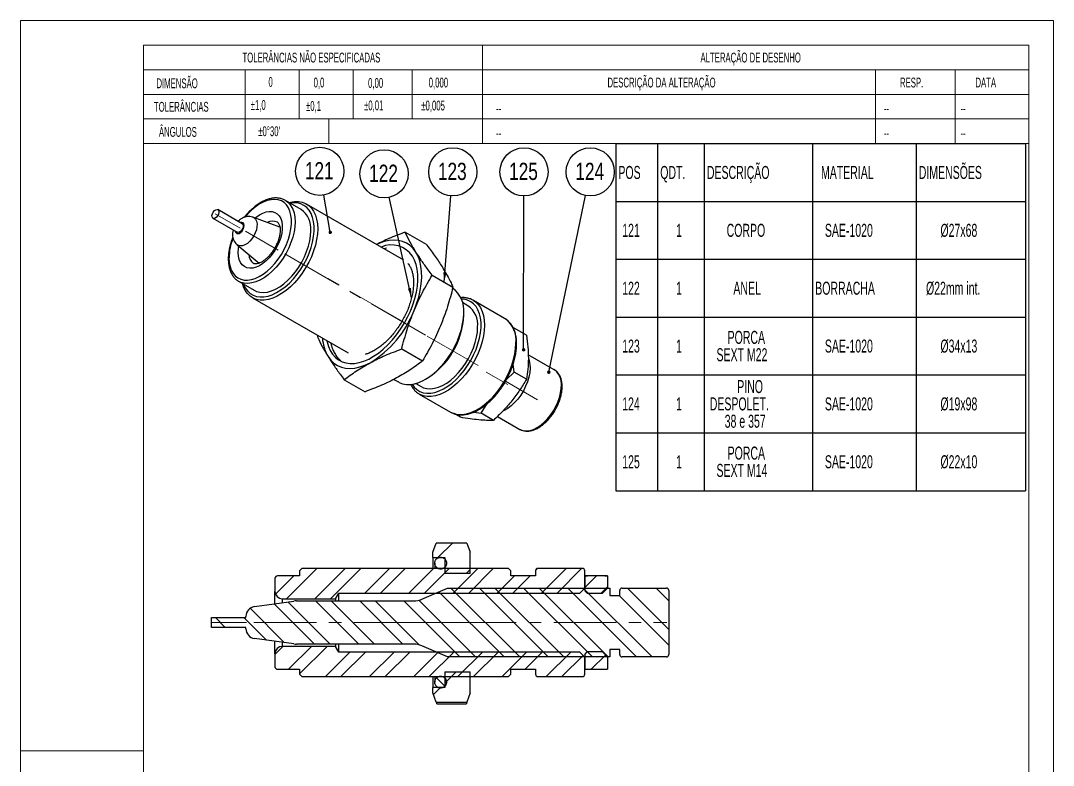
# Model space of a CAD drawing. Header units: millimetres. Extents: x 0 to 210, y 0 to 297.
# Drawn here: x 0 to 210, y 145.9 to 297.4 of the extents above; entities that cross this region are included whole.
import ezdxf

# ---------------------------------------------------------------- set-up
doc = ezdxf.new("R2010")
doc.units = ezdxf.units.MM
doc.linetypes.add('CENTERX2', pattern=[20.32, 12.7, -2.54, 2.54, -2.54])
doc.layers.add('COTAS', color=7, linetype='Continuous')
doc.styles.add('SLDTEXTSTYLE1', font='TXT', dxfattribs={"width": 0.589474})
doc.styles.add('SLDTEXTSTYLE5', font='TXT', dxfattribs={"width": 0.605})
doc.styles.add('SLDTEXTSTYLE6', font='TXT', dxfattribs={"width": 0.75})
doc.dimstyles.new('SLDDIMSTYLE0', dxfattribs={"dimtxt": 0.18, "dimasz": 0.7, "dimexe": 0, "dimexo": 0.0625, "dimgap": 0, "dimtad": 0, "dimtih": 1, "dimtoh": 1, "dimdec": 0, "dimrnd": 1e-09, "dimzin": 0, "dimdsep": 46, "dimtxsty": 'Standard', "dimblk1": 'DOT', "dimblk2": 'DOT', "dimsah": 1, "dimcen": 0.09, "dimadec": 0, "dimazin": 0, "dimtfac": 0.7, "dimtdec": 0, "dimtofl": 0, "dimtmove": 0, "dimatfit": 3, "dimldrblk": 'DOT', "dimfxl": 0, "dimfrac": 2, "dimtolj": 1, "dimtzin": 0, "dimarcsym": 0})
doc.dimstyles.new('SLDDIMSTYLE1', dxfattribs={"dimtxt": 0.18, "dimasz": 2, "dimexe": 0, "dimexo": 0.0625, "dimgap": 0, "dimtad": 0, "dimtih": 1, "dimtoh": 1, "dimdec": 0, "dimrnd": 1e-09, "dimzin": 0, "dimdsep": 46, "dimtxsty": 'Standard', "dimsah": 1, "dimcen": 0.09, "dimadec": 0, "dimazin": 0, "dimtfac": 2, "dimtdec": 0, "dimtofl": 0, "dimtmove": 0, "dimatfit": 3, "dimfxl": 0, "dimfrac": 2, "dimtolj": 1, "dimtzin": 0, "dimarcsym": 0})
pattern_1 = [(45, (0, 0), (-4.49013, 4.49013), []), (45, (0, 3.175), (-4.49013, 4.49013), [])]
pattern_2 = [(135, (0, 0), (-4.49013, -4.49013), []), (135, (-3.175, -1e-14), (-4.49013, -4.49013), [])]

# ---------------------------------------------------------------- blocks, each defined once
blk = doc.blocks.new('Bloco2')
at = {"color": 7, "linetype": 'Continuous', "lineweight": 18}
for p, q in [((210.04, 297.06), (0.04, 297.06)), ((0.04, 297.06), (0.04, 0.06)), ((210.04, 0.06), (210.04, 297.06)), ((205.04, 292.06), (25.04, 292.06)), ((25.04, 292.06), (25.04, 5.06)), ((205.04, 5.06), (205.04, 292.06)), ((0.04, 148.56), (25.04, 148.56))]:
    blk.add_line(p, q, dxfattribs=at)
blk = doc.blocks.new('SW_TABLEANNOTATION_0')
at = {"layer": 'COTAS', "color": 0}
for p, q in [((0, 0), (0, -11.77)), ((0, 0), (8.51, 0)), ((8.51, 0), (8.51, -11.77)), ((8.51, 0), (18, 0)), ((18, 0), (18, -11.77)), ((18, 0), (40.03, 0)), ((40.03, 0), (40.03, -11.77)), ((40.03, 0), (61.08, 0)), ((61.08, 0), (61.08, -11.77)), ((61.08, 0), (83.3, 0)), ((83.3, 0), (83.3, -11.77)), ((0, -11.77), (8.51, -11.77)), ((0, -11.77), (0, -23.54)), ((0, -11.77), (83.3, -11.77)), ((8.51, -11.77), (18, -11.77)), ((8.51, -11.77), (8.51, -23.54)), ((18, -11.77), (40.03, -11.77)), ((18, -11.77), (18, -23.54)), ((40.03, -11.77), (61.08, -11.77)), ((40.03, -11.77), (40.03, -23.54)), ((61.08, -11.77), (83.3, -11.77)), ((61.08, -11.77), (61.08, -23.54)), ((83.3, -11.77), (83.3, -23.54)), ((0, -23.54), (0, -35.3)), ((0, -23.54), (8.51, -23.54)), ((8.51, -23.54), (8.51, -35.3)), ((8.51, -23.54), (18, -23.54)), ((18, -23.54), (18, -35.3)), ((18, -23.54), (40.03, -23.54)), ((40.03, -23.54), (40.03, -35.3)), ((40.03, -23.54), (61.08, -23.54)), ((61.08, -23.54), (61.08, -35.3)), ((61.08, -23.54), (83.3, -23.54)), ((83.3, -23.54), (83.3, -35.3)), ((0, -35.3), (0, -47.07)), ((0, -35.3), (8.51, -35.3)), ((8.51, -35.3), (8.51, -47.07)), ((8.51, -35.3), (18, -35.3)), ((18, -35.3), (18, -47.07)), ((18, -35.3), (40.03, -35.3)), ((40.03, -35.3), (40.03, -47.07)), ((40.03, -35.3), (61.08, -35.3)), ((61.08, -35.3), (61.08, -47.07)), ((61.08, -35.3), (83.3, -35.3)), ((83.3, -35.3), (83.3, -47.07)), ((0, -47.07), (0, -58.84)), ((0, -47.07), (8.51, -47.07)), ((8.51, -47.07), (8.51, -58.84)), ((8.51, -47.07), (18, -47.07)), ((18, -47.07), (18, -58.84)), ((18, -47.07), (40.03, -47.07)), ((40.03, -47.07), (40.03, -58.84)), ((40.03, -47.07), (61.08, -47.07)), ((61.08, -47.07), (61.08, -58.84)), ((61.08, -47.07), (83.3, -47.07)), ((83.3, -47.07), (83.3, -58.84)), ((0, -58.84), (0, -70.61)), ((0, -58.84), (8.51, -58.84)), ((8.51, -58.84), (8.51, -70.61)), ((8.51, -58.84), (18, -58.84)), ((18, -58.84), (18, -70.61)), ((18, -58.84), (40.03, -58.84)), ((40.03, -58.84), (40.03, -70.61)), ((40.03, -58.84), (61.08, -58.84)), ((61.08, -58.84), (61.08, -70.61)), ((61.08, -58.84), (83.3, -58.84)), ((83.3, -58.84), (83.3, -70.61)), ((0, -70.61), (8.51, -70.61)), ((8.51, -70.61), (18, -70.61)), ((18, -70.61), (40.03, -70.61)), ((40.03, -70.61), (61.08, -70.61)), ((61.08, -70.61), (83.3, -70.61))]:
    blk.add_line(p, q, dxfattribs=at)
at = {"layer": 'COTAS', "color": 0, "attachment_point": 1, "style": 'SLDTEXTSTYLE5'}
for s, insert, char_height in [('DESCRIÇÃO', (18.53, -4.56), 2.646), ('DIMENSÕES', (61.61, -4.56), 2.646), ('POS', (0.53, -4.56), 2.646), ('QDT.', (9.04, -4.56), 2.646), ('MATERIAL', (41.73, -4.56), 2.646), ('121', (1.31, -16.33), 2.646), ('1', (12.27, -16.33), 2.65), ('CORPO', (22.54, -16.33), 2.646), ('SAE-1020', (42.52, -16.33), 2.646), ('Ø27x68', (66.02, -16.33), 2.646), ('122', (1.31, -28.1), 2.646), ('1', (12.27, -28.1), 2.65), ('ANEL', (23.91, -28.1), 2.646), ('BORRACHA', (40.56, -28.1), 2.646), ('Ø22mm int.', (63.08, -28.1), 2.646), ('123', (1.31, -39.87), 2.646), ('1', (12.27, -39.87), 2.65), ('PORCA', (22.74, -38.1), 2.646), ('SAE-1020', (42.52, -39.87), 2.646), ('Ø34x13', (66.02, -39.87), 2.646), ('SEXT M22', (20.48, -41.63), 2.646), ('PINO', (24.7, -48.11), 2.646), ('124', (1.31, -51.63), 2.646), ('1', (12.27, -51.63), 2.65), ('DESPOLET.', (19.11, -51.63), 2.646), ('SAE-1020', (42.52, -51.63), 2.646), ('Ø19x98', (66.02, -51.63), 2.646), ('38 e 357', (22.15, -55.16), 2.646), ('PORCA', (22.74, -61.64), 2.646), ('125', (1.31, -63.4), 2.646), ('1', (12.27, -63.4), 2.65), ('SAE-1020', (42.52, -63.4), 2.646), ('Ø22x10', (66.02, -63.4), 2.646), ('SEXT M14', (20.48, -65.16), 2.646)]:
    blk.add_mtext(s, dxfattribs=dict(at, insert=insert, char_height=char_height))
blk = doc.blocks.new('SW_NOTE_0_2')
at = {"layer": 'COTAS', "color": 0}
blk.add_circle((-0.83, 4.83), 4.9, dxfattribs=at)
at = {"layer": 'COTAS', "color": 0, "insert": (-0.93, 6.69), "char_height": 3.5, "attachment_point": 2, "style": 'SLDTEXTSTYLE6'}
blk.add_mtext('121', dxfattribs=at)
blk = doc.blocks.new('_Dot')
at = {"color": 0, "linetype": 'ByBlock', "lineweight": -2}
blk.add_line((-0.5, 0), (-1, 0), dxfattribs=at)
at = {"color": 0, "linetype": 'ByBlock', "const_width": 0.5}
blk.add_lwpolyline([(-0.25, 0, 1), (0.25, 0, 1)], format="xyb", close=True, dxfattribs=at)
blk = doc.blocks.new('SW_NOTE_0_3')
at = {"layer": 'COTAS', "color": 0}
blk.add_circle((-1.06, 4.79), 4.9, dxfattribs=at)
at = {"layer": 'COTAS', "color": 0, "insert": (-1.17, 6.64), "char_height": 3.5, "attachment_point": 2, "style": 'SLDTEXTSTYLE6'}
blk.add_mtext('122', dxfattribs=at)
blk = doc.blocks.new('SW_NOTE_0_4')
at = {"layer": 'COTAS', "color": 0}
blk.add_circle((0.38, 4.89), 4.9, dxfattribs=at)
at = {"layer": 'COTAS', "color": 0, "insert": (0.28, 6.74), "char_height": 3.5, "attachment_point": 2, "style": 'SLDTEXTSTYLE6'}
blk.add_mtext('123', dxfattribs=at)
blk = doc.blocks.new('SW_NOTE_0_5')
at = {"layer": 'COTAS', "color": 0}
blk.add_circle((0.99, 4.8), 4.9, dxfattribs=at)
at = {"layer": 'COTAS', "color": 0, "insert": (0.89, 6.65), "char_height": 3.5, "attachment_point": 2, "style": 'SLDTEXTSTYLE6'}
blk.add_mtext('124', dxfattribs=at)
blk = doc.blocks.new('SW_NOTE_0_6')
at = {"layer": 'COTAS', "color": 0}
blk.add_circle((0.01, 4.9), 4.9, dxfattribs=at)
at = {"layer": 'COTAS', "color": 0, "insert": (-0.1, 6.76), "char_height": 3.5, "attachment_point": 2, "style": 'SLDTEXTSTYLE6'}
blk.add_mtext('125', dxfattribs=at)

msp = doc.modelspace()

# ---------------------------------------------------------------- hatches: boundary and pattern name
at = {"layer": 'COTAS', "linetype": 'Continuous', "lineweight": 18}
h = msp.add_hatch(dxfattribs=at)
h.set_pattern_fill('ANSI32', color=256, angle=3e-322, style=0)
h.paths.add_polyline_path([(83.85, 188.13), (86.25, 188.13), (86.25, 184.93), (91.45, 184.93), (91.45, 189.23), (90.76, 191.11), (84.53, 191.11), (83.85, 189.23)], flags=0)
h = msp.add_hatch(dxfattribs=at)
h.set_pattern_fill('STEEL', color=256, scale=2, angle=90, style=0)
h.set_pattern_definition(pattern_2)
edge = h.paths.add_edge_path(flags=0)
edge.add_spline(control_points=[(85.01, 185.88), (85.14, 185.83), (85.28, 185.81), (85.41, 185.81), (85.55, 185.81), (85.68, 185.83), (85.81, 185.88), (85.94, 185.92), (86.06, 185.99), (86.16, 186.07), (86.27, 186.16), (86.36, 186.26), (86.43, 186.37), (86.5, 186.49), (86.55, 186.62), (86.58, 186.75), (86.61, 186.88), (86.62, 187.02), (86.6, 187.15), (86.59, 187.28), (86.55, 187.42), (86.49, 187.54), (86.43, 187.66), (86.35, 187.77), (86.26, 187.86), (86.16, 187.96), (86.05, 188.04), (85.93, 188.1), (85.8, 188.15), (85.67, 188.19), (85.54, 188.2), (85.4, 188.22), (85.27, 188.21), (85.14, 188.18), (85.01, 188.15), (84.88, 188.09), (84.76, 188.02), (84.65, 187.95), (84.55, 187.86), (84.47, 187.75), (84.38, 187.65), (84.32, 187.52), (84.28, 187.4), (84.23, 187.27), (84.21, 187.13), (84.21, 187), (84.21, 186.86), (84.24, 186.73), (84.28, 186.6), (84.33, 186.48), (84.4, 186.36), (84.48, 186.25), (84.57, 186.15), (84.67, 186.06), (84.79, 185.99), (84.86, 185.94), (84.93, 185.91), (85.01, 185.88)], knot_values=[0, 0, 0, 0, 0.000403, 0.000403, 0.000403, 0.000806, 0.000806, 0.000806, 0.001209, 0.001209, 0.001209, 0.001612, 0.001612, 0.001612, 0.002015, 0.002015, 0.002015, 0.002418, 0.002418, 0.002418, 0.002821, 0.002821, 0.002821, 0.003223, 0.003223, 0.003223, 0.003626, 0.003626, 0.003626, 0.004029, 0.004029, 0.004029, 0.004432, 0.004432, 0.004432, 0.004835, 0.004835, 0.004835, 0.005238, 0.005238, 0.005238, 0.005641, 0.005641, 0.005641, 0.006044, 0.006044, 0.006044, 0.006447, 0.006447, 0.006447, 0.00685, 0.00685, 0.00685, 0.007253, 0.007253, 0.007253, 0.007503, 0.007503, 0.007503, 0.007503], weights=[1, 1, 1, 1, 1, 1, 1, 1, 1, 1, 1, 1, 1, 1, 1, 1, 1, 1, 1, 1, 1, 1, 1, 1, 1, 1, 1, 1, 1, 1, 1, 1, 1, 1, 1, 1, 1, 1, 1, 1, 1, 1, 1, 1, 1, 1, 1, 1, 1, 1, 1, 1, 1, 1, 1, 1, 1, 1], degree=3, periodic=0)
h = msp.add_hatch(dxfattribs=at)
h.set_pattern_fill('STEEL', color=256, scale=2, style=0)
h.set_pattern_definition(pattern_1)
edge = h.paths.add_edge_path(flags=0)
edge.add_line((64.03, 179.77), (64.72, 180.93))
edge.add_line((64.72, 180.93), (113.7, 180.93))
edge.add_line((113.7, 180.93), (114.72, 181.95))
edge.add_line((114.72, 181.95), (114.72, 185.43))
edge.add_arc((114.22, 185.43), 0.5, 0, 90)
edge.add_line((114.22, 185.93), (105.22, 185.93))
edge.add_arc((105.22, 185.43), 0.5, 90, 180)
edge.add_line((104.72, 185.43), (104.72, 184.43))
edge.add_line((104.72, 184.43), (99.72, 184.43))
edge.add_line((99.72, 184.43), (99.72, 185.43))
edge.add_line((99.72, 185.43), (99.22, 185.93))
edge.add_line((99.22, 185.93), (57.22, 185.93))
edge.add_line((57.22, 185.93), (56.72, 185.43))
edge.add_line((56.72, 185.43), (56.72, 184.43))
edge.add_line((56.72, 184.43), (52.22, 184.43))
edge.add_arc((52.22, 183.93), 0.5, 90, 180)
edge.add_line((51.72, 183.93), (51.72, 181.27))
edge.add_arc((53.22, 181.27), 1.5, 180, 270)
edge.add_line((53.22, 179.77), (64.03, 179.77))
h = msp.add_hatch(dxfattribs=at)
h.set_pattern_fill('ANSI32', color=256, angle=3e-322, style=0)
edge = h.paths.add_edge_path(flags=0)
edge.add_spline(control_points=[(114.72, 181.41), (114.89, 181.24), (115.06, 181.08), (115.22, 180.91)], knot_values=[0.011045, 0.011045, 0.011045, 0.011045, 0.011754, 0.011754, 0.011754, 0.011754], weights=[1, 1, 1, 1], degree=3, periodic=0)
edge.add_line((115.22, 180.91), (118.3, 180.91))
edge.add_spline(control_points=[(118.3, 180.91), (118.64, 181.25), (118.98, 181.6), (119.32, 181.94)], knot_values=[0.029881, 0.029881, 0.029881, 0.029881, 0.031345, 0.031345, 0.031345, 0.031345], weights=[1, 1, 1, 1], degree=3, periodic=0)
edge.add_line((119.32, 181.94), (119.32, 184.42))
edge.add_spline(control_points=[(119.32, 184.42), (119.32, 184.42), (119.32, 184.42), (119.32, 184.43)], knot_values=[0.009943, 0.009943, 0.009943, 0.009943, 0.009956, 0.009956, 0.009956, 0.009956], weights=[1, 1, 1, 1], degree=3, periodic=0)
edge.add_line((119.32, 184.43), (114.73, 184.43))
edge.add_spline(control_points=[(114.73, 184.43), (114.73, 184.42), (114.73, 184.42), (114.72, 184.42)], knot_values=[0.010104, 0.010104, 0.010104, 0.010104, 0.010116, 0.010116, 0.010116, 0.010116], weights=[1, 1, 1, 1], degree=3, periodic=0)
edge.add_line((114.72, 184.42), (114.72, 181.41))
h = msp.add_hatch(dxfattribs=at)
h.set_pattern_fill('STEEL', color=256, scale=2, angle=90, style=0)
h.set_pattern_definition(pattern_2)
edge = h.paths.add_edge_path(flags=0)
edge.add_arc((47.82, 176.19), 2, 97.9696, 180)
edge.add_line((45.82, 176.19), (45.82, 175.93))
edge.add_line((45.82, 175.93), (38.82, 175.93))
edge.add_line((38.82, 175.93), (38.82, 173.93))
edge.add_line((38.82, 173.93), (45.82, 173.93))
edge.add_line((45.82, 173.93), (45.82, 173.67))
edge.add_arc((47.82, 173.67), 2, 180, 262.0304)
edge.add_line((47.55, 171.69), (55.55, 170.57))
edge.add_arc((56.1, 174.53), 4, 262.0304, 270)
edge.add_line((56.1, 170.53), (79.99, 170.53))
edge.add_arc((79.99, 166.53), 4, 66.5713, 90, ccw=False)
edge.add_line((81.59, 170.2), (86.82, 167.93))
edge.add_line((86.82, 167.93), (119.82, 167.93))
edge.add_line((119.82, 167.93), (119.82, 169.43))
edge.add_line((119.82, 169.43), (121.82, 169.43))
edge.add_line((121.82, 169.43), (121.82, 168.43))
edge.add_arc((122.32, 168.43), 0.5, 180, 270)
edge.add_line((122.32, 167.93), (131.32, 167.93))
edge.add_arc((131.32, 168.43), 0.5, 270, 360)
edge.add_line((131.82, 168.43), (131.82, 181.43))
edge.add_arc((131.32, 181.43), 0.5, 0, 90)
edge.add_line((131.32, 181.93), (122.32, 181.93))
edge.add_arc((122.32, 181.43), 0.5, 90, 180)
edge.add_line((121.82, 181.43), (121.82, 180.43))
edge.add_line((121.82, 180.43), (119.82, 180.43))
edge.add_line((119.82, 180.43), (119.82, 181.93))
edge.add_line((119.82, 181.93), (86.82, 181.93))
edge.add_line((86.82, 181.93), (81.59, 179.66))
edge.add_arc((79.99, 183.33), 4, 270, 293.4287, ccw=False)
edge.add_line((79.99, 179.33), (56.1, 179.33))
edge.add_arc((56.1, 175.33), 4, 90, 97.9696)
edge.add_line((55.55, 179.29), (47.55, 178.17))
h = msp.add_hatch(dxfattribs=at)
h.set_pattern_fill('STEEL', color=256, scale=2, style=0)
h.set_pattern_definition(pattern_1)
edge = h.paths.add_edge_path(flags=0)
edge.add_line((114.72, 167.9), (113.7, 168.93))
edge.add_line((113.7, 168.93), (64.72, 168.93))
edge.add_line((64.72, 168.93), (64.03, 170.09))
edge.add_line((64.03, 170.09), (53.22, 170.09))
edge.add_arc((53.22, 168.59), 1.5, 90, 180)
edge.add_line((51.72, 168.59), (51.72, 165.93))
edge.add_arc((52.22, 165.93), 0.5, 180, 270)
edge.add_line((52.22, 165.43), (56.72, 165.43))
edge.add_line((56.72, 165.43), (56.72, 164.43))
edge.add_line((56.72, 164.43), (57.22, 163.93))
edge.add_line((57.22, 163.93), (99.22, 163.93))
edge.add_line((99.22, 163.93), (99.72, 164.43))
edge.add_line((99.72, 164.43), (99.72, 165.43))
edge.add_line((99.72, 165.43), (104.72, 165.43))
edge.add_line((104.72, 165.43), (104.72, 164.43))
edge.add_arc((105.22, 164.43), 0.5, 180, 270)
edge.add_line((105.22, 163.93), (114.22, 163.93))
edge.add_arc((114.22, 164.43), 0.5, 270, 360)
edge.add_line((114.72, 164.43), (114.72, 167.9))
h = msp.add_hatch(dxfattribs=at)
h.set_pattern_fill('ANSI32', color=256, angle=3e-322, style=0)
edge = h.paths.add_edge_path(flags=0)
edge.add_spline(control_points=[(115.22, 168.95), (115.06, 168.78), (114.89, 168.61), (114.72, 168.44)], knot_values=[0.028091, 0.028091, 0.028091, 0.028091, 0.028793, 0.028793, 0.028793, 0.028793], weights=[1, 1, 1, 1], degree=3, periodic=0)
edge.add_line((114.72, 168.44), (114.72, 165.44))
edge.add_spline(control_points=[(114.72, 165.44), (114.73, 165.44), (114.73, 165.43), (114.73, 165.43)], knot_values=[0.009999, 0.009999, 0.009999, 0.009999, 0.010009, 0.010009, 0.010009, 0.010009], weights=[1, 1, 1, 1], degree=3, periodic=0)
edge.add_line((114.73, 165.43), (119.32, 165.43))
edge.add_spline(control_points=[(119.32, 165.43), (119.32, 165.43), (119.32, 165.44), (119.32, 165.44)], knot_values=[0.010133, 0.010133, 0.010133, 0.010133, 0.010143, 0.010143, 0.010143, 0.010143], weights=[1, 1, 1, 1], degree=3, periodic=0)
edge.add_line((119.32, 165.44), (119.32, 167.92))
edge.add_spline(control_points=[(119.32, 167.92), (118.98, 168.26), (118.64, 168.6), (118.3, 168.95)], knot_values=[0.011959, 0.011959, 0.011959, 0.011959, 0.013411, 0.013411, 0.013411, 0.013411], weights=[1, 1, 1, 1], degree=3, periodic=0)
edge.add_line((118.3, 168.95), (115.22, 168.95))
h = msp.add_hatch(dxfattribs=at)
h.set_pattern_fill('ANSI32', color=256, angle=3e-322, style=0)
h.paths.add_polyline_path([(91.45, 164.93), (86.25, 164.93), (86.25, 161.73), (83.85, 161.73), (83.85, 160.63), (84.53, 158.74), (90.76, 158.74), (91.45, 160.63)], flags=0)
h = msp.add_hatch(dxfattribs=at)
h.set_pattern_fill('STEEL', color=256, scale=2, angle=90, style=0)
h.set_pattern_definition(pattern_2)
edge = h.paths.add_edge_path(flags=0)
edge.add_spline(control_points=[(84.68, 161.86), (84.79, 161.78), (84.91, 161.71), (85.04, 161.67), (85.17, 161.63), (85.3, 161.61), (85.44, 161.61), (85.57, 161.62), (85.71, 161.64), (85.83, 161.69), (85.96, 161.74), (86.08, 161.81), (86.18, 161.89), (86.28, 161.98), (86.37, 162.08), (86.44, 162.2), (86.51, 162.31), (86.56, 162.44), (86.59, 162.58), (86.61, 162.71), (86.62, 162.84), (86.6, 162.98), (86.58, 163.11), (86.54, 163.24), (86.48, 163.36), (86.42, 163.48), (86.33, 163.59), (86.24, 163.68), (86.14, 163.78), (86.02, 163.85), (85.9, 163.91), (85.78, 163.96), (85.65, 164), (85.51, 164.01), (85.38, 164.02), (85.24, 164.01), (85.11, 163.97), (84.98, 163.94), (84.85, 163.88), (84.74, 163.81), (84.63, 163.73), (84.53, 163.64), (84.45, 163.53), (84.37, 163.42), (84.31, 163.3), (84.27, 163.17), (84.23, 163.04), (84.21, 162.91), (84.21, 162.77), (84.22, 162.64), (84.24, 162.5), (84.29, 162.38), (84.34, 162.25), (84.41, 162.13), (84.5, 162.03), (84.55, 161.97), (84.62, 161.91), (84.68, 161.86)], knot_values=[0, 0, 0, 0, 0.000403, 0.000403, 0.000403, 0.000806, 0.000806, 0.000806, 0.001209, 0.001209, 0.001209, 0.001612, 0.001612, 0.001612, 0.002015, 0.002015, 0.002015, 0.002418, 0.002418, 0.002418, 0.00282, 0.00282, 0.00282, 0.003223, 0.003223, 0.003223, 0.003626, 0.003626, 0.003626, 0.004029, 0.004029, 0.004029, 0.004432, 0.004432, 0.004432, 0.004835, 0.004835, 0.004835, 0.005238, 0.005238, 0.005238, 0.005641, 0.005641, 0.005641, 0.006044, 0.006044, 0.006044, 0.006447, 0.006447, 0.006447, 0.00685, 0.00685, 0.00685, 0.007253, 0.007253, 0.007253, 0.007503, 0.007503, 0.007503, 0.007503], weights=[1, 1, 1, 1, 1, 1, 1, 1, 1, 1, 1, 1, 1, 1, 1, 1, 1, 1, 1, 1, 1, 1, 1, 1, 1, 1, 1, 1, 1, 1, 1, 1, 1, 1, 1, 1, 1, 1, 1, 1, 1, 1, 1, 1, 1, 1, 1, 1, 1, 1, 1, 1, 1, 1, 1, 1, 1, 1], degree=3, periodic=0)

# ---------------------------------------------------------------- linework, layer by layer
at = {"color": 7, "linetype": 'Continuous', "lineweight": 18}
for p, q in [((205.01, 292.36), (25.01, 292.36)), ((25.01, 272.36), (25.01, 292.36)), ((93.95, 272.36), (93.95, 292.36)), ((205.01, 292.36), (205.01, 272.36)), ((25.01, 287.36), (93.95, 287.36)), ((45.64, 272.36), (45.64, 287.36)), ((56.64, 277.36), (56.64, 287.36)), ((67.64, 277.36), (67.64, 287.36)), ((79.64, 277.36), (79.64, 287.36)), ((93.95, 287.36), (205.01, 287.36)), ((173.82, 272.36), (173.82, 287.36)), ((190.01, 272.36), (190.01, 287.36)), ((25.01, 282.36), (93.95, 282.36)), ((93.95, 282.36), (205.01, 282.36)), ((25.01, 277.36), (93.95, 277.36)), ((62.7, 277.36), (62.7, 272.36)), ((93.95, 277.36), (205.01, 277.36)), ((25.01, 272.36), (93.95, 272.36)), ((93.95, 272.36), (205.01, 272.36))]:
    msp.add_line(p, q, dxfattribs=at)
at = {"color": 7, "linetype": 'Continuous', "lineweight": 25}
for p, q in [((57.02, 258.96), (53.84, 260.8)), ((45.07, 256.05), (40.12, 258.91)), ((77.91, 248.64), (58.13, 260.06)), ((39.12, 257.18), (44.07, 254.32)), ((52.73, 255.34), (47.24, 257.37)), ((78.22, 254.34), (82.46, 251.89)), ((44.01, 251.78), (48.51, 248.04)), ((44.34, 244.34), (47.52, 242.51)), ((44.39, 244.32), (44.34, 244.34)), ((83.69, 245.58), (87.92, 243.14)), ((47.13, 241), (66.61, 229.76)), ((90.96, 239.37), (89.85, 240.01)), ((91.94, 240.54), (92.07, 240.46)), ((98.43, 236.79), (92.07, 240.46)), ((90.1, 237.47), (90.1, 237.88)), ((98.62, 236.67), (98.43, 236.79)), ((60.42, 233.33), (60.35, 233.09)), ((100.39, 234.81), (100.17, 234.85)), ((100.34, 234.45), (100.39, 234.81)), ((102.89, 233.37), (100.39, 234.81)), ((77.49, 230.58), (81.72, 228.14)), ((108.52, 226.35), (103.22, 229.4)), ((100.37, 225.85), (100.18, 227.53)), ((98.77, 224.27), (100.37, 225.85)), ((102.87, 224.41), (100.37, 225.85)), ((65.82, 224.33), (70.06, 221.89)), ((75.9, 224.4), (76.83, 223.86)), ((80.35, 223.56), (81.46, 222.91)), ((82.33, 224.41), (82.68, 224.61)), ((81.07, 221.41), (80.94, 221.49)), ((81.07, 221.41), (87.43, 217.74)), ((93.65, 217.5), (94.87, 219.46)), ((89.43, 216.68), (88.16, 217.42)), ((92.14, 217.75), (93.65, 217.5)), ((96.14, 216.06), (93.65, 217.5)), ((96.95, 216.86), (101.52, 214.22)), ((101.52, 214.22), (101.6, 214.18)), ((83.85, 189.23), (84.53, 191.11)), ((90.76, 191.11), (84.53, 191.11)), ((90.76, 191.11), (91.45, 189.23)), ((83.85, 188.13), (83.85, 189.23)), ((91.45, 184.93), (91.45, 189.23)), ((83.85, 188.13), (86.25, 188.13)), ((83.85, 188.13), (83.85, 185.93)), ((84.21, 187.01), (84.21, 187.01)), ((84.21, 187.01), (84.21, 185.93)), ((86.25, 188.13), (86.25, 184.93)), ((56.72, 185.43), (57.22, 185.93)), ((56.72, 185.43), (56.72, 184.43)), ((99.22, 185.93), (57.22, 185.93)), ((91.45, 184.93), (86.25, 184.93)), ((99.22, 185.93), (99.72, 185.43)), ((99.72, 184.43), (99.72, 185.43)), ((104.72, 185.43), (104.72, 184.43)), ((114.22, 185.93), (105.22, 185.93)), ((114.72, 181.95), (114.72, 185.43)), ((51.72, 183.93), (51.72, 181.27)), ((56.72, 184.43), (52.22, 184.43)), ((104.72, 184.43), (99.72, 184.43)), ((114.72, 184.42), (114.73, 184.43)), ((114.72, 184.42), (114.72, 181.41)), ((119.32, 184.43), (114.73, 184.43)), ((118.79, 184.44), (115.26, 184.44)), ((119.32, 184.43), (119.32, 184.42)), ((119.32, 184.42), (119.32, 181.94)), ((51.72, 178.75), (51.72, 181.27)), ((64.03, 179.77), (64.72, 180.93)), ((64.72, 179.33), (64.72, 180.93)), ((64.72, 180.93), (113.7, 180.93)), ((81.59, 179.66), (86.82, 181.93)), ((86.82, 181.93), (119.82, 181.93)), ((113.7, 180.93), (114.72, 181.95)), ((115.22, 180.91), (114.72, 181.41)), ((115.22, 180.91), (118.3, 180.91)), ((118.3, 180.91), (119.32, 181.94)), ((119.32, 181.93), (119.32, 181.94)), ((119.82, 181.93), (119.82, 180.43)), ((121.82, 180.43), (121.82, 181.43)), ((122.32, 181.93), (131.32, 181.93)), ((131.82, 181.43), (131.82, 168.43)), ((47.55, 178.17), (55.55, 179.29)), ((53.22, 179.77), (64.03, 179.77)), ((56.1, 179.33), (79.99, 179.33)), ((64.03, 179.77), (64.03, 179.33)), ((119.82, 180.43), (121.82, 180.43)), ((38.82, 173.93), (38.82, 175.93)), ((38.82, 175.93), (45.82, 175.93)), ((45.82, 175.93), (45.82, 176.19)), ((45.82, 173.93), (38.82, 173.93)), ((45.82, 173.67), (45.82, 173.93)), ((55.55, 170.57), (47.55, 171.69)), ((51.72, 168.59), (51.72, 171.1)), ((79.99, 170.53), (56.1, 170.53)), ((64.03, 170.53), (64.03, 170.09)), ((64.72, 168.93), (64.72, 170.53)), ((86.82, 167.93), (81.59, 170.2)), ((51.72, 168.59), (51.72, 165.93)), ((64.03, 170.09), (53.22, 170.09)), ((64.72, 168.93), (64.03, 170.09)), ((113.7, 168.93), (64.72, 168.93)), ((114.72, 167.9), (113.7, 168.93)), ((114.72, 168.44), (115.22, 168.95)), ((114.72, 168.44), (114.72, 165.44)), ((118.3, 168.95), (115.22, 168.95)), ((119.32, 167.92), (118.3, 168.95)), ((121.82, 169.43), (119.82, 169.43)), ((119.82, 169.43), (119.82, 167.93)), ((121.82, 168.43), (121.82, 169.43)), ((119.82, 167.93), (86.82, 167.93)), ((114.72, 164.43), (114.72, 167.9)), ((119.32, 167.92), (119.32, 167.93)), ((119.32, 167.92), (119.32, 165.44)), ((131.32, 167.93), (122.32, 167.93)), ((52.22, 165.43), (56.72, 165.43)), ((56.72, 165.43), (56.72, 164.43)), ((57.22, 163.93), (56.72, 164.43)), ((57.22, 163.93), (99.22, 163.93)), ((83.85, 163.93), (83.85, 161.73)), ((84.21, 163.93), (84.21, 162.81)), ((86.25, 164.93), (91.45, 164.93)), ((86.25, 164.93), (86.25, 161.73)), ((91.45, 160.63), (91.45, 164.93)), ((99.72, 164.43), (99.22, 163.93)), ((99.72, 165.43), (104.72, 165.43)), ((99.72, 164.43), (99.72, 165.43)), ((104.72, 165.43), (104.72, 164.43)), ((105.22, 163.93), (114.22, 163.93)), ((114.73, 165.43), (114.72, 165.44)), ((114.73, 165.43), (119.32, 165.43)), ((119.32, 165.44), (119.32, 165.43)), ((86.25, 161.73), (83.85, 161.73)), ((83.85, 160.63), (83.85, 161.73)), ((84.21, 162.81), (84.21, 162.81)), ((84.53, 158.74), (83.85, 160.63)), ((91.45, 160.63), (90.76, 158.74)), ((84.53, 158.74), (90.76, 158.74)), ((84.65, 158.43), (90.64, 158.43))]:
    msp.add_line(p, q, dxfattribs=at)
at = {"color": 8, "linetype": 'Continuous', "lineweight": 25}
for p, q in [((53.22, 179.77), (53.22, 178.96)), ((53.22, 170.89), (53.22, 170.09))]:
    msp.add_line(p, q, dxfattribs=at)
at = {"color": 8, "linetype": 'Continuous', "lineweight": 25, "flags": 128}
for points in [[(42.37, 249.1), (42.43, 248.19), (42.58, 247.36), (42.84, 246.61), (43.19, 245.97), (43.64, 245.44), (44.17, 245.02), (44.77, 244.74), (45.44, 244.59), (46.16, 244.57), (46.93, 244.69), (47.72, 244.94), (48.53, 245.31), (49.35, 245.81), (50.15, 246.43), (50.94, 247.15), (51.68, 247.96), (52.38, 248.85), (53.02, 249.81), (53.58, 250.81), (54.07, 251.85), (54.47, 252.9), (54.78, 253.95), (54.98, 254.98), (55.09, 255.97), (55.09, 256.91), (54.98, 257.79), (54.78, 258.58), (54.47, 259.28), (54.07, 259.86), (53.58, 260.34), (53.02, 260.69), (52.38, 260.91), (51.68, 260.99), (50.94, 260.94), (50.15, 260.76), (49.35, 260.44), (48.53, 260), (47.72, 259.44), (46.93, 258.78), (46.16, 258.01), (45.68, 257.46)], [(53.85, 260.8), (53.99, 260.71), (54.53, 260.27), (54.98, 259.71), (55.34, 259.03), (55.6, 258.26), (55.76, 257.39), (55.81, 256.45), (55.76, 255.45), (55.6, 254.4), (55.34, 253.32), (54.98, 252.23), (54.53, 251.15), (53.99, 250.09), (53.37, 249.07), (52.69, 248.1), (51.95, 247.2), (51.17, 246.39), (50.35, 245.68), (49.51, 245.07), (48.67, 244.59), (47.83, 244.23), (47.02, 244), (46.23, 243.9), (45.49, 243.94), (44.81, 244.12), (44.39, 244.32)], [(47.69, 257.2), (47.88, 257.37), (48.57, 257.85), (49.25, 258.22), (49.93, 258.45), (50.57, 258.56), (51.17, 258.53), (51.72, 258.36), (52.2, 258.07), (52.59, 257.65), (52.9, 257.11), (53.1, 256.48), (53.21, 255.75), (53.21, 254.96), (53.1, 254.12), (52.9, 253.24), (52.59, 252.36), (52.2, 251.48), (51.72, 250.63), (51.17, 249.84), (50.57, 249.11), (49.93, 248.47), (49.25, 247.93), (48.57, 247.5), (47.88, 247.2), (47.22, 247.03), (46.6, 246.99), (46.02, 247.09), (45.51, 247.32), (45.07, 247.68), (44.72, 248.16), (44.46, 248.75), (44.31, 249.43), (44.25, 250.19), (44.25, 250.19)], [(44.13, 254.04), (44.43, 254.09), (44.74, 254.27), (45.03, 254.57), (45.26, 254.94), (45.41, 255.34), (45.46, 255.72), (45.4, 256.03), (45.24, 256.25), (45, 256.33), (44.7, 256.28), (44.68, 256.27)], [(47.24, 257.37), (47.48, 257.24), (47.77, 256.95), (47.97, 256.54), (48.07, 256.04), (48.06, 255.46), (47.94, 254.84), (47.73, 254.2), (47.42, 253.57), (47.04, 252.99), (46.59, 252.47), (46.11, 252.05), (45.62, 251.75), (45.13, 251.57), (44.67, 251.53)], [(44.67, 251.53), (44.27, 251.62), (44.01, 251.78)], [(44.25, 250.19), (44.31, 251.01), (44.38, 251.47)], [(79.62, 223.4), (80.06, 222.8), (80.59, 222.3), (81.2, 221.92), (81.89, 221.68), (82.63, 221.56), (83.42, 221.59), (84.26, 221.74), (85.12, 222.03), (85.99, 222.44), (86.87, 222.98), (87.74, 223.63), (88.59, 224.39), (89.41, 225.24), (90.18, 226.18), (90.89, 227.18), (91.54, 228.24), (92.12, 229.35), (92.61, 230.47), (93.01, 231.61), (93.32, 232.74), (93.52, 233.84), (93.63, 234.91), (93.63, 235.93), (93.52, 236.88), (93.32, 237.74), (93.01, 238.52), (92.61, 239.19), (92.12, 239.75), (91.54, 240.19), (90.89, 240.5), (90.18, 240.68), (89.62, 240.73)], [(92.07, 240.46), (92.53, 240.15), (93.07, 239.62), (93.52, 238.98), (93.88, 238.23), (94.14, 237.38), (94.29, 236.44), (94.35, 235.43), (94.29, 234.35), (94.14, 233.24), (93.88, 232.08), (93.52, 230.92), (93.07, 229.75), (92.53, 228.6), (91.91, 227.49), (91.21, 226.41), (90.46, 225.4), (89.65, 224.47), (88.8, 223.62), (87.92, 222.87), (87.02, 222.23), (86.12, 221.71), (85.22, 221.31), (84.34, 221.05), (83.49, 220.91), (82.68, 220.91), (81.92, 221.05), (81.23, 221.32), (81.07, 221.41)], [(87.43, 217.74), (87.59, 217.65), (88.29, 217.38), (89.04, 217.24), (89.85, 217.24), (90.7, 217.37), (91.58, 217.64), (92.48, 218.04), (93.38, 218.56), (94.28, 219.2), (95.16, 219.95), (96.01, 220.79), (96.82, 221.73), (97.58, 222.74), (98.27, 223.81), (98.89, 224.93), (99.43, 226.08), (99.88, 227.25), (100.24, 228.41), (100.5, 229.56), (100.66, 230.68), (100.71, 231.75)], [(103.25, 228.74), (103.44, 228.2), (103.58, 227.45), (103.61, 226.64), (103.53, 225.77), (103.35, 224.85), (103.07, 223.92), (102.7, 222.99), (102.24, 222.08), (101.71, 221.21), (101.11, 220.4), (100.46, 219.67), (99.76, 219.02), (99.05, 218.48), (98.33, 218.06), (98.13, 217.97)], [(101.6, 214.18), (101.74, 214.11), (102.32, 213.94), (102.95, 213.9), (103.63, 213.99), (104.33, 214.22), (105.05, 214.58), (105.77, 215.07), (106.48, 215.66), (107.15, 216.35), (107.78, 217.13), (108.35, 217.97), (108.85, 218.86), (109.26, 219.78), (109.59, 220.72), (109.82, 221.64), (109.95, 222.53), (109.97, 223.38), (109.89, 224.16), (109.7, 224.86), (109.41, 225.46), (109.03, 225.95), (108.57, 226.32), (108.52, 226.35)]]:
    msp.add_lwpolyline(points, dxfattribs=at)
at = {"color": 7, "linetype": 'Continuous', "lineweight": 25, "flags": 128}
for points in [[(54.6, 260.36), (54.86, 260.42), (55.71, 260.56), (56.52, 260.56), (57.27, 260.42), (57.96, 260.15), (58.59, 259.74), (59.13, 259.22), (59.58, 258.58), (59.94, 257.82), (60.2, 256.97), (60.35, 256.03), (60.41, 255.02), (60.35, 253.95), (60.2, 252.83), (59.94, 251.68), (59.58, 250.51), (59.13, 249.35), (58.59, 248.2), (57.96, 247.08), (57.27, 246.01), (56.52, 245), (55.71, 244.06), (54.86, 243.21), (53.98, 242.47), (53.08, 241.83), (52.17, 241.3), (51.28, 240.91), (50.4, 240.64), (49.55, 240.51), (48.74, 240.51), (47.98, 240.65), (47.29, 240.92), (46.67, 241.32), (46.13, 241.84), (45.68, 242.49), (45.32, 243.24), (45.1, 243.9)], [(39.96, 258.95), (40.17, 258.87), (40.3, 258.66), (40.32, 258.36), (40.23, 258), (40.06, 257.66), (39.81, 257.37), (39.54, 257.19), (39.27, 257.13), (39.06, 257.21), (38.94, 257.42), (38.91, 257.73), (39, 258.08), (39.18, 258.43), (39.42, 258.71), (39.7, 258.9), (39.96, 258.95)], [(45.29, 243.8), (45.31, 243.73), (45.67, 243.01), (46.12, 242.39), (46.65, 241.89), (47.26, 241.52), (47.94, 241.27), (48.69, 241.16), (49.48, 241.18), (50.32, 241.34), (51.18, 241.62), (52.05, 242.04), (52.93, 242.58), (53.8, 243.23), (54.65, 243.99), (55.47, 244.84), (56.24, 245.77), (56.95, 246.78), (57.6, 247.84), (58.17, 248.94), (58.67, 250.07), (59.07, 251.2), (59.37, 252.33), (59.58, 253.44), (59.68, 254.51), (59.68, 255.52), (59.58, 256.47), (59.37, 257.34), (59.07, 258.11), (58.67, 258.79), (58.17, 259.34), (57.6, 259.78), (56.95, 260.09), (56.24, 260.27), (55.47, 260.32), (54.79, 260.25)], [(45.07, 256.05), (45.12, 256.01), (45.25, 255.8), (45.27, 255.5), (45.18, 255.15), (45.01, 254.8), (44.76, 254.51), (44.49, 254.33), (44.22, 254.27), (44.07, 254.32)], [(47.52, 242.51), (47.99, 242.29), (48.67, 242.11), (49.41, 242.07), (50.2, 242.16), (51.01, 242.39), (51.85, 242.75), (52.7, 243.24), (53.53, 243.84), (54.35, 244.56), (55.13, 245.37), (55.87, 246.26), (56.56, 247.23), (57.17, 248.25), (57.71, 249.31), (58.16, 250.4), (58.52, 251.49), (58.78, 252.56), (58.94, 253.61), (58.99, 254.61)], [(80.39, 250.29), (79.84, 251.03), (79.21, 251.64), (78.48, 252.11), (77.69, 252.46), (76.82, 252.66), (75.9, 252.72), (74.92, 252.64), (73.91, 252.41), (72.87, 252.04), (72.38, 251.83)], [(80.02, 238.41), (80.53, 239.78), (80.95, 241.14), (81.26, 242.49), (81.46, 243.8), (81.56, 245.08), (81.54, 246.29), (81.41, 247.43), (81.17, 248.48), (80.83, 249.44), (80.39, 250.29)], [(62.3, 232.24), (62.34, 232.04), (62.61, 231.09), (62.98, 230.24), (63.45, 229.5), (64, 228.87), (64.65, 228.36), (65.36, 227.98), (66.15, 227.73), (67, 227.62), (67.89, 227.65), (68.83, 227.81), (69.8, 228.1), (70.78, 228.53), (71.78, 229.08), (72.77, 229.75), (73.74, 230.54), (74.69, 231.43), (75.6, 232.41), (76.47, 233.47), (77.28, 234.6), (78.02, 235.79), (78.69, 237.03), (79.27, 238.29), (79.77, 239.57), (80.17, 240.86), (80.48, 242.12), (80.68, 243.36), (80.78, 244.56), (80.77, 245.7), (80.65, 246.78), (80.44, 247.77), (80.12, 248.67), (79.7, 249.47), (79.7, 249.47)], [(76.83, 223.86), (76.99, 223.77), (77.68, 223.5), (78.44, 223.36), (79.24, 223.36), (80.09, 223.49), (80.97, 223.76), (81.87, 224.16), (82.78, 224.68), (83.68, 225.32), (84.56, 226.07), (85.41, 226.92), (86.21, 227.85), (86.97, 228.86), (87.66, 229.93), (88.28, 231.05), (88.82, 232.2), (89.28, 233.37), (89.63, 234.53), (89.89, 235.68), (90.05, 236.8), (90.1, 237.88)], [(81.46, 222.91), (81.93, 222.69), (82.62, 222.51), (83.35, 222.47), (84.14, 222.57), (84.96, 222.8), (85.79, 223.16), (86.64, 223.64), (87.47, 224.25), (88.29, 224.96), (89.07, 225.77), (89.81, 226.67), (90.5, 227.64), (91.11, 228.66), (91.65, 229.72), (92.1, 230.8), (92.46, 231.89), (92.72, 232.97), (92.88, 234.02), (92.93, 235.02)], [(62.52, 229.04), (63.06, 228.3), (63.7, 227.69), (64.42, 227.21), (65.22, 226.87), (66.08, 226.67), (67.01, 226.61), (67.98, 226.69), (68.99, 226.92), (70.03, 227.28), (71.09, 227.78)], [(84.6, 161.92), (84.63, 161.91), (84.9, 161.73)], [(85.93, 161.73), (86.2, 161.91), (86.25, 161.95)]]:
    msp.add_lwpolyline(points, dxfattribs=at)
at = {"color": 7, "linetype": 'Continuous', "lineweight": 25}
for centre, radius, start, end in [((54.45, 255.18), 4.57, 352.8913, 55.7966), ((75.41, 246.55), 5.19, 34.2741, 113.8927), ((84.77, 238.5), 5.37, 353.3801, 55.3077), ((60.02, 246.16), 21.45, 301.0657, 338.8241), ((74.11, 238.13), 16.01, 302.3743, 357.631), ((88.39, 235.59), 4.57, 352.8913, 55.7966), ((69.78, 233.29), 8.42, 183.4719, 210.3017), ((105.22, 185.43), 0.5, 90, 180), ((114.22, 185.43), 0.5, 0, 90), ((52.22, 183.93), 0.5, 90, 180), ((53.22, 181.27), 1.5, 180, 270), ((122.32, 181.43), 0.5, 90, 180), ((131.32, 181.43), 0.5, 0, 90), ((56.1, 175.33), 4, 90, 97.9696), ((79.99, 183.33), 4, 270, 293.4287), ((47.82, 176.19), 2, 97.9696, 180), ((47.82, 173.67), 2, 180, 262.0304), ((56.1, 174.53), 4, 262.0304, 270), ((79.99, 166.53), 4, 66.5713, 90), ((53.22, 168.59), 1.5, 90, 180), ((122.32, 168.43), 0.5, 180, 270), ((131.32, 168.43), 0.5, 270, 0), ((52.22, 165.93), 0.5, 180, 270), ((105.22, 164.43), 0.5, 180, 270), ((114.22, 164.43), 0.5, 270, 0)]:
    msp.add_arc(centre, radius, start, end, dxfattribs=at)
at = {"color": 8, "linetype": 'Continuous', "lineweight": 25}
for centre, radius, start, end in [((51.24, 254.28), 2.3, 64.3863, 118.4638), ((44.2, 254.55), 0.515, 180.6252, 263.0315), ((53.99, 248.89), 11.61, 158.8428, 178.945), ((48.64, 249.83), 2.25, 180.8476, 235.3527), ((95.29, 232.36), 5.45, 353.6694, 52.3852)]:
    msp.add_arc(centre, radius, start, end, dxfattribs=at)
at = {"color": 7, "linetype": 'Continuous', "lineweight": 25}
for points, knots in [([(53.84, 260.78), (53.75, 260.84), (53.48, 261.01), (52.94, 261.18), (52.24, 261.3), (51.5, 261.29), (50.73, 261.16), (49.94, 260.9), (49.13, 260.53), (48.32, 260.05), (47.52, 259.46), (46.74, 258.77), (46.06, 258.07), (45.65, 257.57), (45.48, 257.35)], [0, 0, 0, 0, 0.038479, 0.124913, 0.211478, 0.298934, 0.387631, 0.47745, 0.568013, 0.658931, 0.749912, 0.840813, 0.931604, 1, 1, 1, 1]), ([(47.23, 257.36), (47.2, 257.37), (47.02, 257.46), (46.64, 257.52), (46.11, 257.52), (45.59, 257.41), (45.09, 257.21), (44.62, 256.92), (44.36, 256.66), (44.23, 256.53)], [0, 0, 0, 0, 0.021157, 0.185827, 0.345663, 0.50496, 0.668175, 0.839666, 1, 1, 1, 1]), ([(52.22, 256.35), (52.26, 256.33), (52.34, 256.28), (52.47, 256.13), (52.61, 255.86), (52.72, 255.48), (52.79, 254.99), (52.78, 254.41), (52.7, 253.77), (52.54, 253.08), (52.29, 252.36), (51.97, 251.63), (51.59, 250.92), (51.14, 250.25), (50.65, 249.63), (50.13, 249.1), (49.61, 248.65), (49.1, 248.3), (48.62, 248.06), (48.2, 247.92), (47.86, 247.87), (47.6, 247.89), (47.46, 247.92), (47.39, 247.97), (47.38, 247.98)], [0, 0, 0, 0, 0.037119, 0.086295, 0.13157, 0.179863, 0.226214, 0.272349, 0.31877, 0.36572, 0.413182, 0.461035, 0.509123, 0.557277, 0.605286, 0.652965, 0.700155, 0.746735, 0.792673, 0.838155, 0.883706, 0.930358, 0.98082, 1, 1, 1, 1]), ([(43.23, 254.8), (43.22, 254.79), (43.15, 254.58), (43.09, 254.16), (43.08, 253.56), (43.19, 253), (43.41, 252.49), (43.68, 252.08), (43.92, 251.88), (44.02, 251.79)], [0, 0, 0, 0, 0.0102051, 0.1984901, 0.3799615, 0.5523865, 0.718922, 0.8825377, 1, 1, 1, 1]), ([(78.22, 254.34), (77.09, 253.92), (75.05, 253.15), (73.22, 252.24), (72.39, 251.82)], [0, 0, 0, 0, 0.549552, 1, 1, 1, 1]), ([(80.39, 250.29), (79.98, 250.98), (79.15, 252.35), (78.53, 253.64), (78.24, 254.29), (78.22, 254.34)], [0, 0, 0, 0, 0.477207, 0.958388, 1, 1, 1, 1]), ([(43.15, 253.33), (43.14, 253.31), (42.98, 252.95), (42.76, 252.24), (42.48, 251.22), (42.3, 250.21), (42.23, 249.44), (42.23, 249.01), (42.23, 248.9)], [0, 0, 0, 0, 0.0120588, 0.238019, 0.4642546, 0.6908627, 0.9179184, 1, 1, 1, 1]), ([(74.42, 251.1), (74.41, 251.09), (74.25, 251.06), (74.08, 250.99), (73.93, 250.93)], [0, 0, 0, 0, 0.0683082, 1, 1, 1, 1]), ([(83.69, 245.58), (83.41, 245.96), (82.65, 246.96), (81.5, 248.56), (80.76, 249.71), (80.39, 250.29)], [0, 0, 0, 0, 0.227142, 0.612563, 1, 1, 1, 1]), ([(82.46, 251.89), (82.51, 251.83), (83.16, 250.97), (84.05, 249.75), (85.08, 248.26), (85.53, 247.55), (85.76, 247.19)], [0, 0, 0, 0, 0.041606, 0.519022, 0.75923, 1, 1, 1, 1]), ([(42.23, 248.9), (42.23, 248.73), (42.24, 248.26), (42.33, 247.52), (42.53, 246.7), (42.83, 245.96), (43.22, 245.32), (43.7, 244.79), (44.1, 244.46), (44.36, 244.34), (44.4, 244.32)], [0, 0, 0, 0, 0.079329, 0.229685, 0.380119, 0.52995, 0.678404, 0.824745, 0.968811, 1, 1, 1, 1]), ([(78.71, 247.97), (78.81, 247.86), (79.04, 247.59), (79.34, 247.05), (79.61, 246.36), (79.79, 245.58), (79.89, 244.81), (79.9, 244.29), (79.9, 244.06)], [0, 0, 0, 0, 0.137994, 0.329441, 0.513638, 0.69367, 0.871869, 1, 1, 1, 1]), ([(85.76, 247.19), (86.09, 246.63), (86.77, 245.52), (87.36, 244.35), (87.73, 243.56), (87.86, 243.28), (87.92, 243.14)], [0, 0, 0, 0, 0.385309, 0.772853, 0.886411, 1, 1, 1, 1]), ([(79.9, 244.06), (79.9, 243.9), (79.89, 243.42), (79.82, 242.58), (79.64, 241.55), (79.38, 240.48), (79.03, 239.39), (78.61, 238.29), (78.1, 237.21), (77.53, 236.15), (76.89, 235.13), (76.19, 234.16), (75.45, 233.25), (74.68, 232.41), (73.88, 231.66), (73.06, 231.01), (72.25, 230.45), (71.44, 230), (70.7, 229.67), (70.25, 229.53), (70.05, 229.48)], [0, 0, 0, 0, 0.029902, 0.08723, 0.144714, 0.202357, 0.260154, 0.318081, 0.376104, 0.434185, 0.492285, 0.550356, 0.608353, 0.666235, 0.723963, 0.781504, 0.838835, 0.895956, 0.95291, 1, 1, 1, 1]), ([(80.02, 238.41), (80.29, 239.03), (80.82, 240.28), (82.01, 242.7), (83.02, 244.43), (83.69, 245.58)], [0, 0, 0, 0, 0.248606, 0.497861, 1, 1, 1, 1]), ([(87.92, 243.14), (87.57, 241.81), (87.04, 239.82), (86.15, 237.22), (85.65, 235.95), (85.39, 235.31)], [0, 0, 0, 0, 0.498032, 0.748699, 1, 1, 1, 1]), ([(91.92, 240.53), (91.77, 240.61), (91.41, 240.79), (90.77, 240.96), (90.09, 241.04), (89.64, 241.01), (89.45, 240.99)], [0, 0, 0, 0, 0.197753, 0.492737, 0.789099, 1, 1, 1, 1]), ([(77.49, 230.58), (77.84, 231.91), (78.38, 233.9), (79.26, 236.5), (79.77, 237.77), (80.02, 238.41)], [0, 0, 0, 0, 0.498032, 0.748699, 1, 1, 1, 1]), ([(85.39, 235.31), (85.13, 234.69), (84.59, 233.44), (83.4, 231.02), (82.4, 229.29), (81.72, 228.14)], [0, 0, 0, 0, 0.248606, 0.497861, 1, 1, 1, 1]), ([(100.86, 231.55), (100.85, 231.73), (100.85, 232.24), (100.76, 233.04), (100.56, 233.92), (100.26, 234.73), (99.87, 235.44), (99.39, 236.05), (98.97, 236.45), (98.69, 236.61), (98.63, 236.65)], [0, 0, 0, 0, 0.078035, 0.225989, 0.374027, 0.521662, 0.668344, 0.813475, 0.95674, 1, 1, 1, 1]), ([(102.89, 233.37), (102.99, 232.57), (103.2, 230.96), (103.24, 229.44), (103.26, 228.67)], [0, 0, 0, 0, 0.498113, 1, 1, 1, 1]), ([(60.35, 233.09), (60.38, 233.04), (60.66, 232.39), (61.28, 231.1), (62.1, 229.73), (62.52, 229.04)], [0, 0, 0, 0, 0.041612, 0.519097, 1, 1, 1, 1]), ([(63.05, 231.81), (63.06, 231.77), (63.13, 231.38), (63.36, 230.71), (63.75, 229.83), (64.25, 229.06), (64.71, 228.5), (65.04, 228.24), (65.14, 228.16)], [0, 0, 0, 0, 0.0290631, 0.2525889, 0.4740312, 0.692075, 0.9058397, 1, 1, 1, 1]), ([(87.43, 217.75), (87.62, 217.64), (88.03, 217.43), (88.73, 217.24), (89.49, 217.16), (90.29, 217.2), (91.12, 217.37), (91.98, 217.65), (92.85, 218.05), (93.72, 218.57), (94.58, 219.19), (95.42, 219.91), (96.23, 220.71), (96.99, 221.6), (97.71, 222.55), (98.38, 223.55), (98.97, 224.61), (99.5, 225.69), (99.95, 226.79), (100.31, 227.9), (100.59, 229), (100.77, 230.08), (100.85, 230.93), (100.85, 231.41), (100.86, 231.55)], [0, 0, 0, 0, 0.040976, 0.086233, 0.131701, 0.177639, 0.224114, 0.271035, 0.318238, 0.365575, 0.412932, 0.460257, 0.507534, 0.554765, 0.60196, 0.649132, 0.696296, 0.743466, 0.790655, 0.837877, 0.885148, 0.932483, 0.979894, 1, 1, 1, 1]), ([(62.52, 229.04), (62.89, 228.46), (63.63, 227.31), (64.78, 225.71), (65.54, 224.7), (65.82, 224.33)], [0, 0, 0, 0, 0.385312, 0.772858, 1, 1, 1, 1]), ([(71.09, 227.78), (71.58, 228.04), (72.57, 228.55), (74.67, 229.51), (76.36, 230.15), (77.49, 230.58)], [0, 0, 0, 0, 0.248606, 0.497861, 1, 1, 1, 1]), ([(65.82, 224.33), (66.63, 224.94), (67.84, 225.85), (69.64, 226.98), (70.6, 227.52), (71.09, 227.78)], [0, 0, 0, 0, 0.498032, 0.748699, 1, 1, 1, 1]), ([(81.72, 228.14), (80.92, 227.53), (79.71, 226.62), (77.91, 225.48), (76.94, 224.95), (76.46, 224.68)], [0, 0, 0, 0, 0.498032, 0.748699, 1, 1, 1, 1]), ([(103.26, 228.67), (103.24, 227.93), (103.2, 226.45), (102.98, 225.09), (102.87, 224.41)], [0, 0, 0, 0, 0.497781, 1, 1, 1, 1]), ([(101.62, 214.17), (101.78, 214.1), (102.13, 213.94), (102.72, 213.84), (103.35, 213.85), (104.03, 213.99), (104.72, 214.24), (105.42, 214.61), (106.11, 215.09), (106.78, 215.67), (107.42, 216.33), (108.01, 217.07), (108.55, 217.87), (109.02, 218.71), (109.42, 219.58), (109.74, 220.47), (109.96, 221.35), (110.1, 222.22), (110.14, 223.05), (110.07, 223.83), (109.91, 224.55), (109.64, 225.19), (109.28, 225.74), (108.87, 226.15), (108.55, 226.32), (108.42, 226.39)], [0, 0, 0, 0, 0.0381, 0.079939, 0.122278, 0.165486, 0.209512, 0.254048, 0.298786, 0.343502, 0.388143, 0.43271, 0.477227, 0.521728, 0.566247, 0.610812, 0.655462, 0.700234, 0.745154, 0.79022, 0.835329, 0.880196, 0.924408, 0.96762, 1, 1, 1, 1]), ([(76.46, 224.68), (75.97, 224.43), (74.98, 223.91), (72.87, 222.96), (71.18, 222.31), (70.06, 221.89)], [0, 0, 0, 0, 0.248606, 0.497861, 1, 1, 1, 1]), ([(79.29, 223.42), (79.4, 223.2), (79.64, 222.74), (80.11, 222.15), (80.55, 221.73), (80.85, 221.56), (80.93, 221.51)], [0, 0, 0, 0, 0.279356, 0.581956, 0.880663, 1, 1, 1, 1]), ([(102.87, 224.41), (102.42, 223.66), (101.52, 222.15), (100.43, 220.73), (99.88, 220.02)], [0, 0, 0, 0, 0.498113, 1, 1, 1, 1]), ([(99.88, 220.02), (99.3, 219.33), (98.14, 217.95), (96.81, 216.69), (96.14, 216.06)], [0, 0, 0, 0, 0.497781, 1, 1, 1, 1]), ([(93.17, 216.15), (92.59, 216.22), (91.42, 216.34), (90.1, 216.57), (89.43, 216.68)], [0, 0, 0, 0, 0.497781, 1, 1, 1, 1]), ([(96.14, 216.06), (95.7, 216.05), (94.8, 216.03), (93.71, 216.11), (93.17, 216.15)], [0, 0, 0, 0, 0.498113, 1, 1, 1, 1]), ([(85.01, 185.88), (85.08, 185.86), (85.21, 185.82), (85.41, 185.81), (85.61, 185.82), (85.81, 185.87), (85.99, 185.96), (86.16, 186.07), (86.31, 186.21), (86.43, 186.37), (86.53, 186.55), (86.59, 186.74), (86.62, 186.95), (86.61, 187.15), (86.57, 187.35), (86.5, 187.54), (86.39, 187.71), (86.26, 187.87), (86.1, 188), (85.93, 188.1), (85.74, 188.17), (85.54, 188.21), (85.34, 188.21), (85.14, 188.19), (84.94, 188.12), (84.76, 188.03), (84.6, 187.9), (84.46, 187.76), (84.35, 187.59), (84.27, 187.4), (84.22, 187.2), (84.21, 187), (84.22, 186.8), (84.28, 186.6), (84.36, 186.42), (84.48, 186.25), (84.62, 186.1), (84.8, 185.97), (84.94, 185.91), (85.01, 185.88)], [0, 0, 0, 0, 0.026461, 0.05369, 0.080151, 0.10738, 0.133842, 0.16107, 0.187533, 0.214763, 0.241227, 0.268459, 0.294925, 0.322158, 0.348624, 0.375858, 0.402323, 0.429556, 0.456021, 0.483253, 0.509716, 0.536946, 0.563408, 0.590638, 0.6171, 0.644329, 0.670791, 0.698021, 0.724484, 0.751715, 0.77818, 0.805412, 0.831878, 0.859111, 0.885577, 0.912811, 0.939276, 0.966509, 1, 1, 1, 1]), ([(114.73, 184.43), (114.77, 184.43), (114.84, 184.43), (115.12, 184.44), (115.26, 184.44)], [0, 0, 0, 0, 0.498215, 1, 1, 1, 1]), ([(118.79, 184.44), (118.93, 184.44), (119.21, 184.43), (119.28, 184.43), (119.32, 184.43)], [0, 0, 0, 0, 0.49848, 1, 1, 1, 1]), ([(84.68, 161.86), (84.74, 161.82), (84.85, 161.74), (85.04, 161.67), (85.23, 161.62), (85.44, 161.61), (85.64, 161.63), (85.83, 161.68), (86.02, 161.77), (86.18, 161.89), (86.33, 162.03), (86.45, 162.19), (86.54, 162.38), (86.59, 162.57), (86.62, 162.77), (86.61, 162.98), (86.56, 163.18), (86.48, 163.36), (86.38, 163.54), (86.24, 163.69), (86.08, 163.81), (85.91, 163.91), (85.71, 163.98), (85.51, 164.01), (85.31, 164.01), (85.11, 163.98), (84.92, 163.91), (84.74, 163.81), (84.58, 163.69), (84.45, 163.54), (84.34, 163.36), (84.26, 163.18), (84.22, 162.98), (84.21, 162.78), (84.23, 162.57), (84.29, 162.38), (84.38, 162.2), (84.5, 162.01), (84.62, 161.91), (84.68, 161.86)], [0, 0, 0, 0, 0.026462, 0.053692, 0.080155, 0.107384, 0.133846, 0.161076, 0.187538, 0.214767, 0.24123, 0.26846, 0.294924, 0.322155, 0.34862, 0.375853, 0.402319, 0.429553, 0.456019, 0.483252, 0.509717, 0.536949, 0.563412, 0.590643, 0.617104, 0.644334, 0.670795, 0.698023, 0.724486, 0.751715, 0.778179, 0.80541, 0.831876, 0.859109, 0.885575, 0.912809, 0.939274, 0.966508, 1, 1, 1, 1]), ([(84.65, 158.43), (84.63, 158.48), (84.59, 158.58), (84.55, 158.69), (84.53, 158.74)], [0, 0, 0, 0, 0.50365, 1, 1, 1, 1]), ([(90.76, 158.74), (90.74, 158.69), (90.7, 158.58), (90.66, 158.48), (90.64, 158.43)], [0, 0, 0, 0, 0.49635, 1, 1, 1, 1])]:
    msp.add_open_spline(points, degree=3, knots=knots, dxfattribs=at)
at = {"layer": 'COTAS', "linetype": 'CENTERX2', "lineweight": 18}
for p, q in [((39.53, 258.09), (44.65, 255.13)), ((52.36, 250.69), (45.7, 254.53)), ((82.33, 233.39), (52.54, 250.58)), ((77.96, 236), (61.8, 245.33)), ((86.3, 231.09), (82.68, 233.18)), ((93.02, 227.21), (86.48, 230.99)), ((94.67, 225.89), (99.06, 223.35)), ((98.57, 224.01), (105.11, 220.23)), ((38.72, 174.93), (45.92, 174.93)), ((47.45, 174.93), (131.42, 174.93)), ((91.49, 174.91), (73.35, 174.91))]:
    msp.add_line(p, q, dxfattribs=at)

# ---------------------------------------------------------------- block references
at = {"layer": 'COTAS'}
for name, p in [('Bloco2', (-0.03, 0.3)), ('SW_NOTE_0_2', (61.66, 261.89)), ('SW_NOTE_0_3', (74.97, 261.42)), ('SW_NOTE_0_4', (87.5, 261.71)), ('SW_NOTE_0_6', (102.36, 261.69)), ('SW_NOTE_0_5', (114.84, 261.79)), ('SW_TABLEANNOTATION_0', (121.03, 272.36))]:
    msp.add_blockref(name, p, dxfattribs=at)

# ---------------------------------------------------------------- texts
at = {"color": 7, "linetype": 'Continuous', "lineweight": 0, "char_height": 2, "style": 'SLDTEXTSTYLE1'}
for s, insert, attachment_point in [('TOLERÂNCIAS NÃO ESPECIFICADAS', (59.13, 290.85), 2), ('ALTERAÇÃO DE DESENHO', (148.46, 290.85), 2), ('DIMENSÃO', (27.62, 285.61), 1), ('0', (50.4, 285.89), 1), ('0,0', (59.58, 285.77), 1), ('0,00', (70.66, 285.68), 1), ('0,000', (82.99, 285.77), 1), ('DESCRIÇÃO DA ALTERAÇÃO', (119.34, 285.77), 1), ('RESP.', (178.82, 285.77), 1), ('DATA', (194.16, 285.77), 1), ('TOLERÂNCIAS', (27.11, 280.83), 1), ('±1,0', (46.79, 281.2), 1), ('±0,1', (58.03, 281), 1), ('±0,01', (69.84, 281.12), 1), ('±0,005', (81.47, 281.09), 1), ('--', (96.69, 280.49), 1), ('--', (175.54, 280.49), 1), ('--', (191.14, 280.49), 1), ('ÂNGULOS', (28.13, 275.73), 1), ("±0°30'", (48.32, 275.86), 1), ('--', (96.69, 275.49), 1), ('--', (175.54, 275.49), 1), ('--', (191.14, 275.49), 1)]:
    msp.add_mtext(s, dxfattribs=dict(at, insert=insert, attachment_point=attachment_point))

# ---------------------------------------------------------------- leaders
at = {"layer": 'COTAS'}
for points, dimstyle in [([(62.96, 254.3), (61.66, 261.89)], 'SLDDIMSTYLE0'), ([(79.5, 240.97), (74.97, 261.42)], 'SLDDIMSTYLE1'), ([(86.13, 244.17), (87.5, 261.71)], 'SLDDIMSTYLE1'), ([(102.29, 230.41), (102.36, 261.69)], 'SLDDIMSTYLE0'), ([(107.41, 225.86), (114.84, 261.79)], 'SLDDIMSTYLE0')]:
    msp.add_leader(points, dimstyle=dimstyle, dxfattribs=at)

doc.saveas('drawing.dxf')
